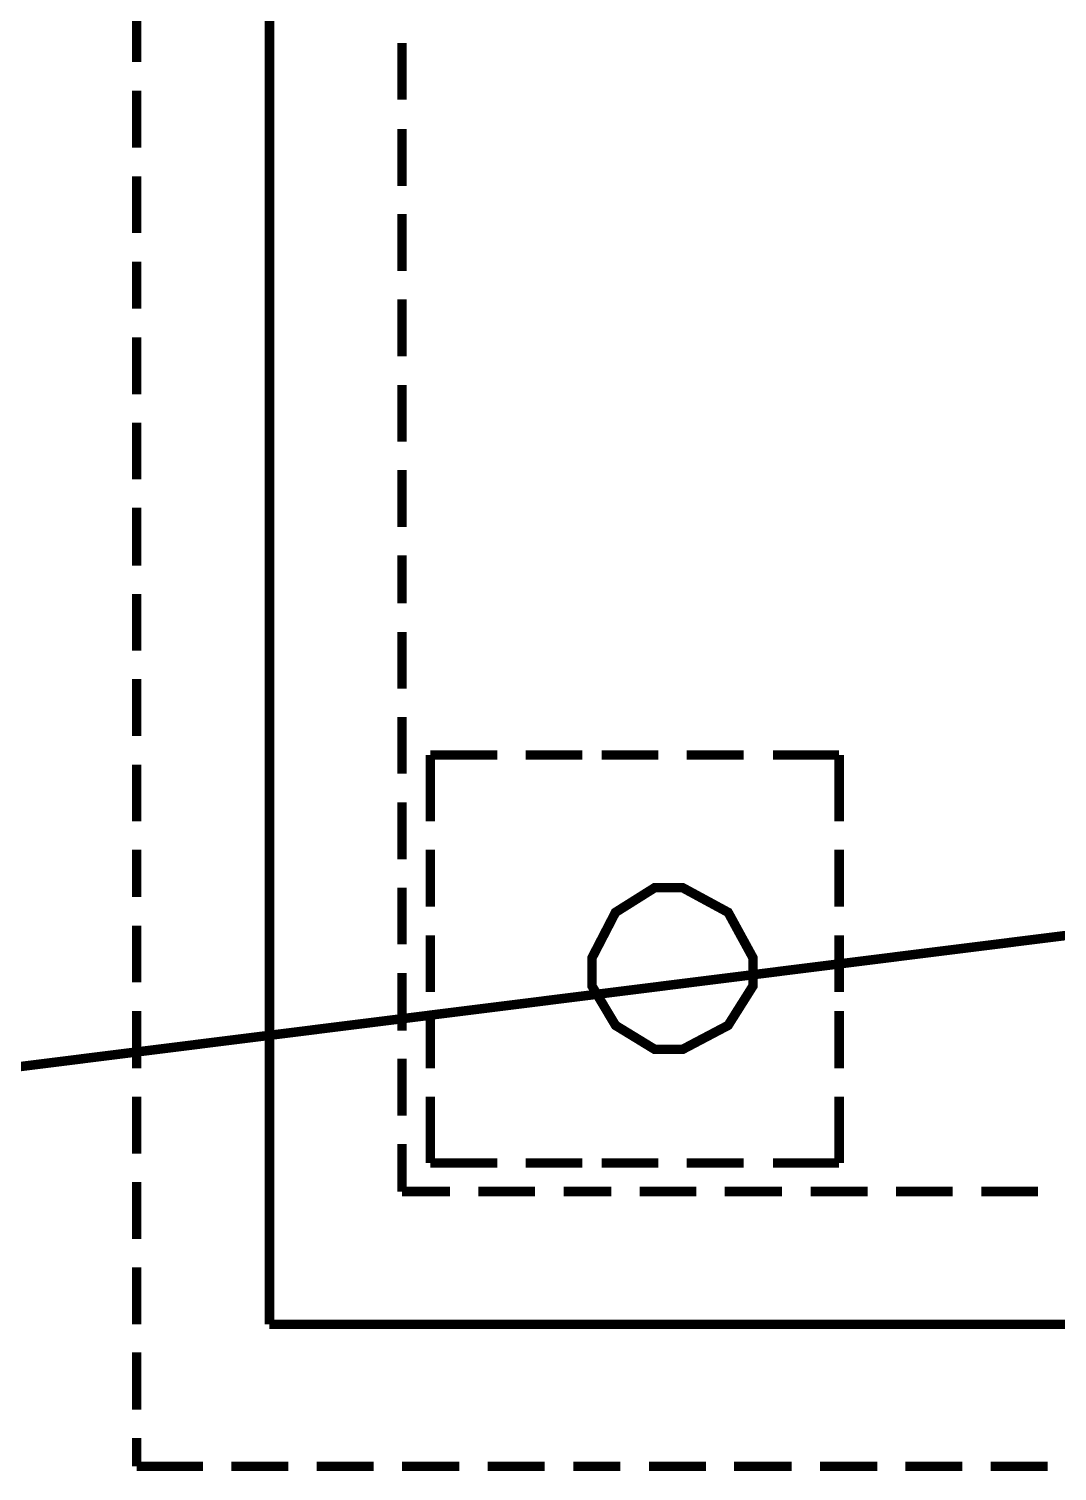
# Model space of a CAD drawing. Header units: metres. Extents: x -593 to 248, y 430 to 1024.
# Drawn here: x -240.68 to -236.09, y 801.3 to 807.74 of the extents above; entities that cross this region are included whole.
import ezdxf

# ---------------------------------------------------------------- set-up
doc = ezdxf.new("R2010")
doc.units = ezdxf.units.M
doc.header["$MEASUREMENT"] = 0
doc.layers.add('C00-00-00-BLACK', color=7, linetype='Continuous')
doc.layers.add('CFF-00-00', color=1, linetype='Continuous')

msp = doc.modelspace()

# ---------------------------------------------------------------- linework, layer by layer
at = {"layer": 'C00-00-00-BLACK', "const_width": 0.0423}
for points in [[(-239.6068, 817.6379), (-239.6068, 801.9529)], [(-240.1998, 807.5909), (-240.1998, 807.8459)], [(-239.0148, 807.4229), (-239.0148, 807.6759)], [(-240.1998, 807.2079), (-240.1998, 807.4639)], [(-239.0148, 807.0379), (-239.0148, 807.2919)], [(-240.1998, 806.8279), (-240.1998, 807.0809)], [(-239.0148, 806.6579), (-239.0148, 806.9119)], [(-240.1998, 806.4889), (-240.1998, 806.6989)], [(-239.0148, 806.2759), (-239.0148, 806.5309)], [(-240.1998, 806.1069), (-240.1998, 806.3619)], [(-239.0148, 805.8959), (-239.0148, 806.1489)], [(-240.1998, 805.7269), (-240.1998, 805.9799)], [(-239.0148, 805.5139), (-239.0148, 805.7689)], [(-240.1998, 805.3419), (-240.1998, 805.5999)], [(-239.0148, 805.1739), (-239.0148, 805.3869)], [(-240.1998, 804.9619), (-240.1998, 805.2149)], [(-239.0148, 804.7919), (-239.0148, 805.0459)], [(-240.1998, 804.5799), (-240.1998, 804.8349)], [(-239.0148, 804.4119), (-239.0148, 804.6649)], [(-238.8878, 804.4959), (-238.8878, 804.1999)], [(-238.5888, 804.4959), (-238.8878, 804.4959)], [(-238.2088, 804.4959), (-238.4618, 804.4959)], [(-237.8698, 804.4959), (-238.1228, 804.4959)], [(-237.4878, 804.4959), (-237.7428, 804.4959)], [(-237.0618, 804.4959), (-237.3578, 804.4959)], [(-237.0618, 804.1999), (-237.0618, 804.4959)], [(-240.1998, 804.1999), (-240.1998, 804.4529)], [(-239.0148, 804.0299), (-239.0148, 804.2839)], [(-240.1998, 803.8609), (-240.1998, 804.0729)], [(-238.8878, 804.0729), (-238.8878, 803.8189)], [(-237.0618, 803.8189), (-237.0618, 804.0729)], [(-239.0148, 803.6499), (-239.0148, 803.9029)], [(-240.1998, 803.4799), (-240.1998, 803.7339)], [(-238.8878, 803.6909), (-238.8878, 803.4369)], [(-237.0618, 803.4369), (-237.0618, 803.6909)], [(-239.0148, 803.2649), (-239.0148, 803.5219)], [(-240.1998, 803.0959), (-240.1998, 803.3529)], [(-238.8878, 803.3529), (-238.8878, 803.0959)], [(-237.0618, 803.0959), (-237.0618, 803.3529)], [(-239.0148, 802.8849), (-239.0148, 803.1389)], [(-240.1998, 802.7149), (-240.1998, 802.9689)], [(-238.8878, 802.9689), (-238.8878, 802.6729)], [(-237.0618, 802.6729), (-237.0618, 802.9689)], [(-239.0148, 802.5459), (-239.0148, 802.7579)], [(-238.8878, 802.6729), (-238.5888, 802.6729)], [(-238.4618, 802.6729), (-238.2088, 802.6729)], [(-238.1228, 802.6729), (-237.8698, 802.6729)], [(-237.7428, 802.6729), (-237.4878, 802.6729)], [(-237.3578, 802.6729), (-237.0618, 802.6729)], [(-240.1998, 802.3339), (-240.1998, 802.5889)], [(-238.8008, 802.5459), (-239.0148, 802.5459)], [(-238.4198, 802.5459), (-238.6738, 802.5459)], [(-238.0798, 802.5459), (-238.2928, 802.5459)], [(-237.6998, 802.5459), (-237.9528, 802.5459)], [(-237.3168, 802.5459), (-237.5728, 802.5459)], [(-236.9348, 802.5459), (-237.1888, 802.5459)], [(-236.5548, 802.5459), (-236.8078, 802.5459)], [(-236.1728, 802.5459), (-236.4268, 802.5459)], [(-240.1998, 801.9529), (-240.1998, 802.2069)], [(-239.6068, 801.9529), (-225.9518, 801.9529)], [(-240.1998, 801.5719), (-240.1998, 801.8269)], [(-240.1998, 801.3179), (-240.1998, 801.4449)], [(-239.9038, 801.3179), (-240.1998, 801.3179)], [(-239.5228, 801.3179), (-239.7768, 801.3179)], [(-239.1408, 801.3179), (-239.3958, 801.3179)], [(-238.7578, 801.3179), (-239.0148, 801.3179)], [(-238.3778, 801.3179), (-238.6318, 801.3179)], [(-238.0388, 801.3179), (-238.2498, 801.3179)], [(-237.6568, 801.3179), (-237.9118, 801.3179)], [(-237.2738, 801.3179), (-237.5308, 801.3179)], [(-236.8918, 801.3179), (-237.1468, 801.3179)], [(-236.5118, 801.3179), (-236.7658, 801.3179)], [(-236.1298, 801.3179), (-236.3848, 801.3179)]]:
    msp.add_lwpolyline(points, dxfattribs=at)
msp.add_lwpolyline([(-237.4468, 803.5219), (-237.4468, 803.5899), (-237.5578, 803.7929), (-237.7608, 803.9029), (-237.8268, 803.9029), (-237.8858, 803.9029), (-238.0608, 803.7929), (-238.1658, 803.5899), (-238.1658, 803.5219), (-238.1658, 803.4639), (-238.0608, 803.2879), (-237.8858, 803.1809), (-237.8268, 803.1809), (-237.7608, 803.1809), (-237.5578, 803.2879), (-237.4468, 803.4639), (-237.4468, 803.5219)], close=True, dxfattribs=at)
at = {"layer": 'CFF-00-00', "const_width": 0.0423}
msp.add_lwpolyline([(-247.1988, 802.2919), (-232.9898, 804.0729)], dxfattribs=at)

doc.saveas('drawing.dxf')
